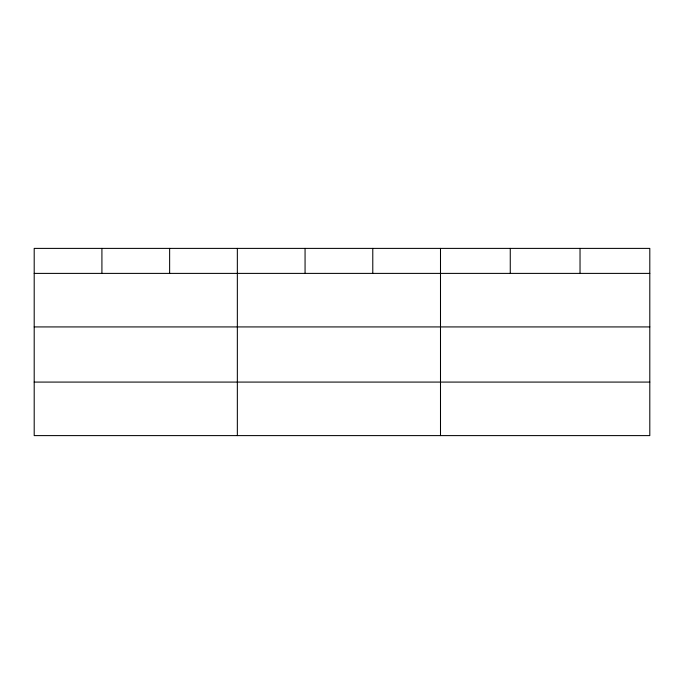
<?xml version="1.0" encoding="UTF-8"?>
<svg xmlns="http://www.w3.org/2000/svg" width="684" height="684" viewBox="0 0 684 684"><rect width="100%" height="100%" fill="white"/><g stroke="black" fill="none" stroke-linecap="round" stroke-linejoin="round"><path stroke-width="1.03" d="M649.8 326.926L649.8 248.395L34.2 248.395L34.2 435.605L649.8 435.605L649.8 326.926L34.2 326.926M34.2 273.395L649.8 273.395M34.2 382.082L649.8 382.082M580.032 248.395L580.032 273.395M510.264 248.395L510.264 273.395M440.496 248.395L440.496 435.605M372.78 248.395L372.78 273.395M305.064 248.395L305.064 273.395M237.348 248.395L237.348 435.605M169.632 248.395L169.632 273.395M101.916 248.395L101.916 273.395"/></g></svg>
